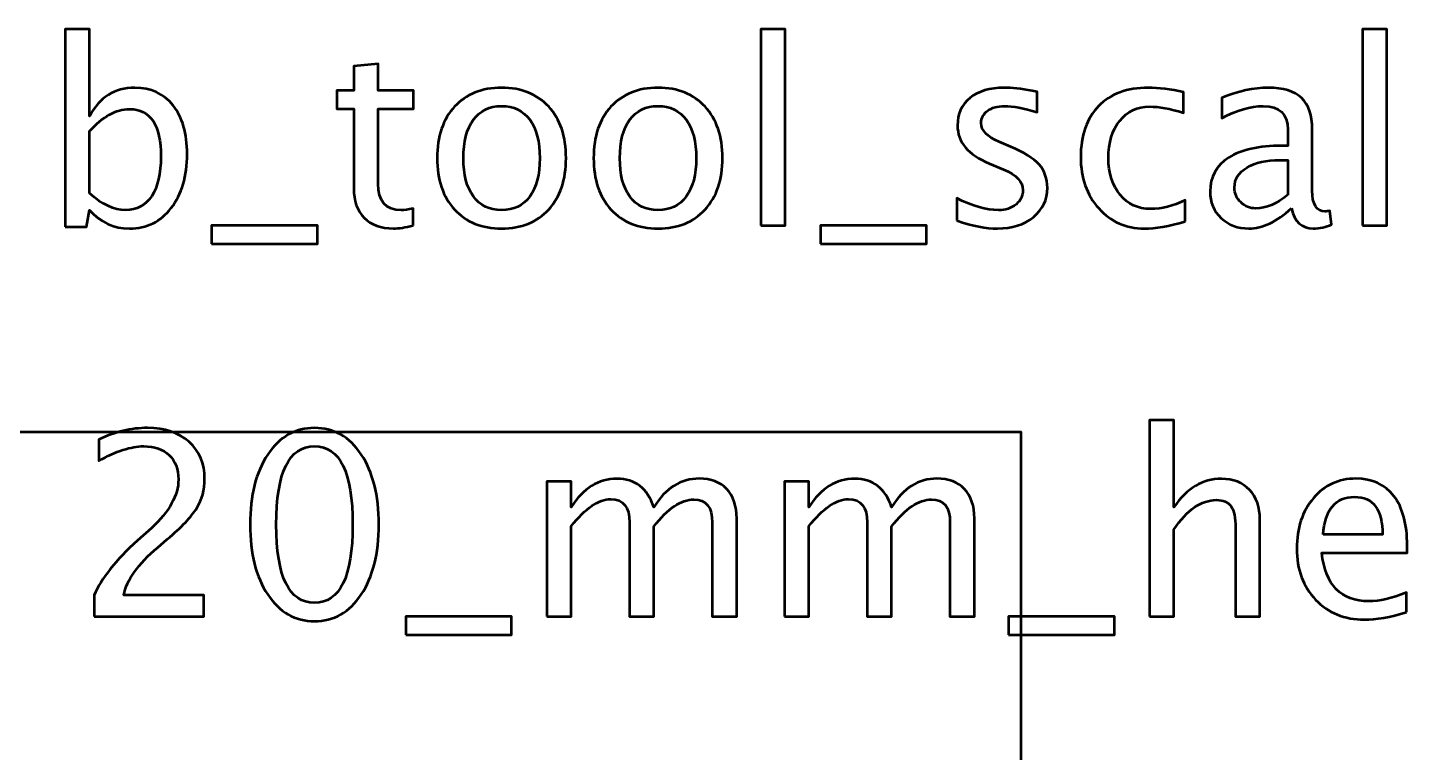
# Model space of a CAD drawing. Header units: centimetres. Extents: x -29.5 to 29.3, y -24.7 to 29.8.
# Drawn here: x -14.902 to -11.824, y -19.91 to -18.303 of the extents above; entities that cross this region are included whole.
import ezdxf

# ---------------------------------------------------------------- set-up
doc = ezdxf.new("R2010")
doc.units = ezdxf.units.CM
doc.header["$MEASUREMENT"] = 0
doc.layers.add('Layer 1', color=7, linetype='Continuous')

msp = doc.modelspace()

# ---------------------------------------------------------------- linework, layer by layer
at = {"layer": 'Layer 1', "color": 4, "lineweight": 53}
msp.add_lwpolyline([(-17.29999, -21), (-12.69999, -21), (-12.69999, -19.2), (-17.29999, -19.2), (-17.29999, -21)], close=True, dxfattribs=at)
at = {"layer": 'Layer 1', "lineweight": 53}
msp.add_open_spline([(-20.2, -24.2), (-20.2, -24.2), (-20.2, -10.3), (-20.2, -10.3), (-20.2, -10.3), (-20.2, -10.02386), (-19.97614, -9.8), (-19.7, -9.8), (-19.7, -9.8), (-19.7, -9.8), (-10.3, -9.8), (-10.3, -9.8), (-10.3, -9.8), (-10.02386, -9.8), (-9.8, -10.02386), (-9.8, -10.3), (-9.8, -10.3), (-9.8, -10.3), (-9.8, -24.2), (-9.8, -24.2), (-9.8, -24.2), (-9.8, -24.47614), (-10.02386, -24.7), (-10.3, -24.7), (-10.3, -24.7), (-10.3, -24.7), (-19.7, -24.7), (-19.7, -24.7), (-19.7, -24.7), (-19.97614, -24.7), (-20.2, -24.47614), (-20.2, -24.2)], degree=3, knots=[0, 0, 0, 0, 0.1111111, 0.1111111, 0.1111111, 0.1111111, 0.2222222, 0.2222222, 0.2222222, 0.2222222, 0.3333333, 0.3333333, 0.3333333, 0.3333333, 0.4444444, 0.4444444, 0.4444444, 0.4444444, 0.5555556, 0.5555556, 0.5555556, 0.5555556, 0.6666667, 0.6666667, 0.6666667, 0.6666667, 0.7777778, 0.7777778, 0.7777778, 0.7777778, 1, 1, 1, 1], dxfattribs=at)
at = {"layer": 'Layer 1', "color": 5, "lineweight": 53}
for points, knots in [([(-14.81911, -18.74503), (-14.81911, -18.74503), (-14.81911, -18.30646), (-14.81911, -18.30646), (-14.81911, -18.30646), (-14.81911, -18.30646), (-14.76493, -18.30646), (-14.76493, -18.30646), (-14.76493, -18.30646), (-14.76493, -18.30646), (-14.76493, -18.49902), (-14.76493, -18.49902), (-14.76493, -18.49902), (-14.74273, -18.45716), (-14.70933, -18.43628), (-14.66483, -18.43628), (-14.66483, -18.43628), (-14.6288, -18.43628), (-14.60049, -18.44935), (-14.57979, -18.4756), (-14.57979, -18.4756), (-14.5591, -18.50185), (-14.54875, -18.53769), (-14.54875, -18.58313), (-14.54875, -18.58313), (-14.54875, -18.63261), (-14.56051, -18.67259), (-14.58393, -18.70288), (-14.58393, -18.70288), (-14.60735, -18.73327), (-14.63821, -18.74841), (-14.6764, -18.74841), (-14.6764, -18.74841), (-14.71187, -18.74841), (-14.74141, -18.73487), (-14.76493, -18.70768), (-14.76493, -18.70768), (-14.76493, -18.70768), (-14.77151, -18.74503), (-14.77151, -18.74503), (-14.77151, -18.74503), (-14.77151, -18.74503), (-14.81911, -18.74503), (-14.81911, -18.74503)], [0, 0, 0, 0, 0.0833333, 0.0833333, 0.0833333, 0.0833333, 0.1666667, 0.1666667, 0.1666667, 0.1666667, 0.25, 0.25, 0.25, 0.25, 0.3333333, 0.3333333, 0.3333333, 0.3333333, 0.4166667, 0.4166667, 0.4166667, 0.4166667, 0.5, 0.5, 0.5, 0.5, 0.5833333, 0.5833333, 0.5833333, 0.5833333, 0.6666667, 0.6666667, 0.6666667, 0.6666667, 0.75, 0.75, 0.75, 0.75, 0.8333333, 0.8333333, 0.8333333, 0.8333333, 1, 1, 1, 1]), ([(-13.27707, -18.74164), (-13.27707, -18.74164), (-13.27707, -18.30646), (-13.27707, -18.30646), (-13.27707, -18.30646), (-13.27707, -18.30646), (-13.22289, -18.30646), (-13.22289, -18.30646), (-13.22289, -18.30646), (-13.22289, -18.30646), (-13.22289, -18.74164), (-13.22289, -18.74164), (-13.22289, -18.74164), (-13.22289, -18.74164), (-13.27707, -18.74164), (-13.27707, -18.74164)], [0, 0, 0, 0, 0.2, 0.2, 0.2, 0.2, 0.4, 0.4, 0.4, 0.4, 0.6, 0.6, 0.6, 0.6, 1, 1, 1, 1]), ([(-11.94321, -18.74164), (-11.94321, -18.74164), (-11.94321, -18.30646), (-11.94321, -18.30646), (-11.94321, -18.30646), (-11.94321, -18.30646), (-11.88903, -18.30646), (-11.88903, -18.30646), (-11.88903, -18.30646), (-11.88903, -18.30646), (-11.88903, -18.74164), (-11.88903, -18.74164), (-11.88903, -18.74164), (-11.88903, -18.74164), (-11.94321, -18.74164), (-11.94321, -18.74164)], [0, 0, 0, 0, 0.2, 0.2, 0.2, 0.2, 0.4, 0.4, 0.4, 0.4, 0.6, 0.6, 0.6, 0.6, 1, 1, 1, 1]), ([(-14.0479, -18.74155), (-14.06465, -18.74616), (-14.07923, -18.74841), (-14.09155, -18.74841), (-14.09155, -18.74841), (-14.11921, -18.74841), (-14.14075, -18.74051), (-14.15618, -18.72471), (-14.15618, -18.72471), (-14.1717, -18.7089), (-14.17942, -18.68698), (-14.17942, -18.65886), (-14.17942, -18.65886), (-14.17942, -18.65886), (-14.17942, -18.48313), (-14.17942, -18.48313), (-14.17942, -18.48313), (-14.17942, -18.48313), (-14.21686, -18.48313), (-14.21686, -18.48313), (-14.21686, -18.48313), (-14.21686, -18.48313), (-14.21686, -18.44249), (-14.21686, -18.44249), (-14.21686, -18.44249), (-14.21686, -18.44249), (-14.17942, -18.44249), (-14.17942, -18.44249), (-14.17942, -18.44249), (-14.17942, -18.44249), (-14.17942, -18.38839), (-14.17942, -18.38839), (-14.17942, -18.38839), (-14.17942, -18.38839), (-14.12523, -18.38322), (-14.12523, -18.38322), (-14.12523, -18.38322), (-14.12523, -18.38322), (-14.12523, -18.44249), (-14.12523, -18.44249), (-14.12523, -18.44249), (-14.12523, -18.44249), (-14.04677, -18.44249), (-14.04677, -18.44249), (-14.04677, -18.44249), (-14.04677, -18.44249), (-14.04677, -18.48313), (-14.04677, -18.48313), (-14.04677, -18.48313), (-14.04677, -18.48313), (-14.12523, -18.48313), (-14.12523, -18.48313), (-14.12523, -18.48313), (-14.12523, -18.48313), (-14.12523, -18.64907), (-14.12523, -18.64907), (-14.12523, -18.64907), (-14.12523, -18.68821), (-14.1082, -18.70777), (-14.07424, -18.70777), (-14.07424, -18.70777), (-14.067, -18.70777), (-14.05825, -18.70655), (-14.0479, -18.7042), (-14.0479, -18.7042), (-14.0479, -18.7042), (-14.0479, -18.74155), (-14.0479, -18.74155)], [0, 0, 0, 0, 0.0555556, 0.0555556, 0.0555556, 0.0555556, 0.1111111, 0.1111111, 0.1111111, 0.1111111, 0.1666667, 0.1666667, 0.1666667, 0.1666667, 0.2222222, 0.2222222, 0.2222222, 0.2222222, 0.2777778, 0.2777778, 0.2777778, 0.2777778, 0.3333333, 0.3333333, 0.3333333, 0.3333333, 0.3888889, 0.3888889, 0.3888889, 0.3888889, 0.4444444, 0.4444444, 0.4444444, 0.4444444, 0.5, 0.5, 0.5, 0.5, 0.5555556, 0.5555556, 0.5555556, 0.5555556, 0.6111111, 0.6111111, 0.6111111, 0.6111111, 0.6666667, 0.6666667, 0.6666667, 0.6666667, 0.7222222, 0.7222222, 0.7222222, 0.7222222, 0.7777778, 0.7777778, 0.7777778, 0.7777778, 0.8333333, 0.8333333, 0.8333333, 0.8333333, 0.8888889, 0.8888889, 0.8888889, 0.8888889, 1, 1, 1, 1]), ([(-13.85148, -18.74841), (-13.89541, -18.74841), (-13.93022, -18.7344), (-13.9558, -18.70636), (-13.9558, -18.70636), (-13.98149, -18.67833), (-13.99428, -18.64023), (-13.99428, -18.59216), (-13.99428, -18.59216), (-13.99428, -18.54418), (-13.98149, -18.50617), (-13.9558, -18.47823), (-13.9558, -18.47823), (-13.93022, -18.45029), (-13.89541, -18.43628), (-13.85148, -18.43628), (-13.85148, -18.43628), (-13.80754, -18.43628), (-13.77274, -18.45029), (-13.74715, -18.47823), (-13.74715, -18.47823), (-13.72147, -18.50617), (-13.70867, -18.54418), (-13.70867, -18.59216), (-13.70867, -18.59216), (-13.70867, -18.64023), (-13.72147, -18.67833), (-13.74715, -18.70636), (-13.74715, -18.70636), (-13.77274, -18.7344), (-13.80754, -18.74841), (-13.85148, -18.74841)], [0, 0, 0, 0, 0.1111111, 0.1111111, 0.1111111, 0.1111111, 0.2222222, 0.2222222, 0.2222222, 0.2222222, 0.3333333, 0.3333333, 0.3333333, 0.3333333, 0.4444444, 0.4444444, 0.4444444, 0.4444444, 0.5555556, 0.5555556, 0.5555556, 0.5555556, 0.6666667, 0.6666667, 0.6666667, 0.6666667, 0.7777778, 0.7777778, 0.7777778, 0.7777778, 1, 1, 1, 1]), ([(-13.50473, -18.74841), (-13.54866, -18.74841), (-13.58347, -18.7344), (-13.60905, -18.70636), (-13.60905, -18.70636), (-13.63474, -18.67833), (-13.64753, -18.64023), (-13.64753, -18.59216), (-13.64753, -18.59216), (-13.64753, -18.54418), (-13.63474, -18.50617), (-13.60905, -18.47823), (-13.60905, -18.47823), (-13.58347, -18.45029), (-13.54866, -18.43628), (-13.50473, -18.43628), (-13.50473, -18.43628), (-13.46079, -18.43628), (-13.42599, -18.45029), (-13.4004, -18.47823), (-13.4004, -18.47823), (-13.37472, -18.50617), (-13.36192, -18.54418), (-13.36192, -18.59216), (-13.36192, -18.59216), (-13.36192, -18.64023), (-13.37472, -18.67833), (-13.4004, -18.70636), (-13.4004, -18.70636), (-13.42599, -18.7344), (-13.46079, -18.74841), (-13.50473, -18.74841)], [0, 0, 0, 0, 0.1111111, 0.1111111, 0.1111111, 0.1111111, 0.2222222, 0.2222222, 0.2222222, 0.2222222, 0.3333333, 0.3333333, 0.3333333, 0.3333333, 0.4444444, 0.4444444, 0.4444444, 0.4444444, 0.5555556, 0.5555556, 0.5555556, 0.5555556, 0.6666667, 0.6666667, 0.6666667, 0.6666667, 0.7777778, 0.7777778, 0.7777778, 0.7777778, 1, 1, 1, 1]), ([(-12.84246, -18.73092), (-12.84246, -18.73092), (-12.84246, -18.68124), (-12.84246, -18.68124), (-12.84246, -18.68124), (-12.80699, -18.69893), (-12.77623, -18.70777), (-12.74998, -18.70777), (-12.74998, -18.70777), (-12.73437, -18.70777), (-12.72139, -18.70354), (-12.71113, -18.69507), (-12.71113, -18.69507), (-12.70088, -18.6867), (-12.6957, -18.67616), (-12.6957, -18.66347), (-12.6957, -18.66347), (-12.6957, -18.64493), (-12.7101, -18.6296), (-12.73888, -18.61746), (-12.73888, -18.61746), (-12.73888, -18.61746), (-12.77059, -18.60401), (-12.77059, -18.60401), (-12.77059, -18.60401), (-12.81734, -18.58463), (-12.84076, -18.5566), (-12.84076, -18.52019), (-12.84076, -18.52019), (-12.84076, -18.49413), (-12.83155, -18.47363), (-12.81311, -18.45867), (-12.81311, -18.45867), (-12.79467, -18.44371), (-12.76936, -18.43628), (-12.73728, -18.43628), (-12.73728, -18.43628), (-12.72063, -18.43628), (-12.69994, -18.43854), (-12.67538, -18.44315), (-12.67538, -18.44315), (-12.67538, -18.44315), (-12.6641, -18.44531), (-12.6641, -18.44531), (-12.6641, -18.44531), (-12.6641, -18.44531), (-12.6641, -18.49046), (-12.6641, -18.49046), (-12.6641, -18.49046), (-12.69429, -18.48143), (-12.71838, -18.47692), (-12.73634, -18.47692), (-12.73634, -18.47692), (-12.75215, -18.47692), (-12.76466, -18.4804), (-12.77416, -18.48727), (-12.77416, -18.48727), (-12.78357, -18.49413), (-12.78827, -18.50335), (-12.78827, -18.51492), (-12.78827, -18.51492), (-12.78827, -18.5312), (-12.7751, -18.54503), (-12.74867, -18.55622), (-12.74867, -18.55622), (-12.74867, -18.55622), (-12.72261, -18.56723), (-12.72261, -18.56723), (-12.72261, -18.56723), (-12.69307, -18.57965), (-12.67219, -18.59282), (-12.65996, -18.60664), (-12.65996, -18.60664), (-12.64763, -18.62047), (-12.64152, -18.63778), (-12.64152, -18.65848), (-12.64152, -18.65848), (-12.64152, -18.68473), (-12.65187, -18.70627), (-12.67266, -18.72311), (-12.67266, -18.72311), (-12.69335, -18.73995), (-12.71988, -18.74841), (-12.75215, -18.74841), (-12.75215, -18.74841), (-12.77698, -18.74841), (-12.80699, -18.74258), (-12.84246, -18.73092)], [0, 0, 0, 0, 0.0434783, 0.0434783, 0.0434783, 0.0434783, 0.0869565, 0.0869565, 0.0869565, 0.0869565, 0.1304348, 0.1304348, 0.1304348, 0.1304348, 0.173913, 0.173913, 0.173913, 0.173913, 0.2173913, 0.2173913, 0.2173913, 0.2173913, 0.2608696, 0.2608696, 0.2608696, 0.2608696, 0.3043478, 0.3043478, 0.3043478, 0.3043478, 0.3478261, 0.3478261, 0.3478261, 0.3478261, 0.3913043, 0.3913043, 0.3913043, 0.3913043, 0.4347826, 0.4347826, 0.4347826, 0.4347826, 0.4782609, 0.4782609, 0.4782609, 0.4782609, 0.5217391, 0.5217391, 0.5217391, 0.5217391, 0.5652174, 0.5652174, 0.5652174, 0.5652174, 0.6086957, 0.6086957, 0.6086957, 0.6086957, 0.6521739, 0.6521739, 0.6521739, 0.6521739, 0.6956522, 0.6956522, 0.6956522, 0.6956522, 0.7391304, 0.7391304, 0.7391304, 0.7391304, 0.7826087, 0.7826087, 0.7826087, 0.7826087, 0.826087, 0.826087, 0.826087, 0.826087, 0.8695652, 0.8695652, 0.8695652, 0.8695652, 0.9130435, 0.9130435, 0.9130435, 0.9130435, 1, 1, 1, 1]), ([(-12.33625, -18.73261), (-12.37134, -18.74315), (-12.40163, -18.74841), (-12.42712, -18.74841), (-12.42712, -18.74841), (-12.46758, -18.74841), (-12.50107, -18.73346), (-12.52769, -18.70363), (-12.52769, -18.70363), (-12.55431, -18.67372), (-12.56767, -18.636), (-12.56767, -18.59056), (-12.56767, -18.59056), (-12.56767, -18.54202), (-12.5545, -18.5041), (-12.52816, -18.47701), (-12.52816, -18.47701), (-12.50182, -18.44982), (-12.46504, -18.43628), (-12.41781, -18.43628), (-12.41781, -18.43628), (-12.39458, -18.43628), (-12.36842, -18.43948), (-12.33964, -18.44587), (-12.33964, -18.44587), (-12.33964, -18.44587), (-12.33964, -18.49159), (-12.33964, -18.49159), (-12.33964, -18.49159), (-12.37021, -18.48256), (-12.39514, -18.47805), (-12.41433, -18.47805), (-12.41433, -18.47805), (-12.44218, -18.47805), (-12.46447, -18.48849), (-12.48112, -18.50928), (-12.48112, -18.50928), (-12.49777, -18.53007), (-12.50615, -18.55782), (-12.50615, -18.59244), (-12.50615, -18.59244), (-12.50615, -18.62602), (-12.49749, -18.65312), (-12.48028, -18.67391), (-12.48028, -18.67391), (-12.46306, -18.6946), (-12.44058, -18.70495), (-12.41264, -18.70495), (-12.41264, -18.70495), (-12.3879, -18.70495), (-12.3625, -18.69855), (-12.33625, -18.68576), (-12.33625, -18.68576), (-12.33625, -18.68576), (-12.33625, -18.73261), (-12.33625, -18.73261)], [0, 0, 0, 0, 0.0666667, 0.0666667, 0.0666667, 0.0666667, 0.1333333, 0.1333333, 0.1333333, 0.1333333, 0.2, 0.2, 0.2, 0.2, 0.2666667, 0.2666667, 0.2666667, 0.2666667, 0.3333333, 0.3333333, 0.3333333, 0.3333333, 0.4, 0.4, 0.4, 0.4, 0.4666667, 0.4666667, 0.4666667, 0.4666667, 0.5333333, 0.5333333, 0.5333333, 0.5333333, 0.6, 0.6, 0.6, 0.6, 0.6666667, 0.6666667, 0.6666667, 0.6666667, 0.7333333, 0.7333333, 0.7333333, 0.7333333, 0.8, 0.8, 0.8, 0.8, 0.8666667, 0.8666667, 0.8666667, 0.8666667, 1, 1, 1, 1]), ([(-12.10069, -18.70354), (-12.13324, -18.73346), (-12.16456, -18.74841), (-12.19467, -18.74841), (-12.19467, -18.74841), (-12.21941, -18.74841), (-12.24001, -18.7407), (-12.25628, -18.72518), (-12.25628, -18.72518), (-12.27265, -18.70966), (-12.28084, -18.69009), (-12.28084, -18.66648), (-12.28084, -18.66648), (-12.28084, -18.63383), (-12.2671, -18.60871), (-12.23963, -18.59122), (-12.23963, -18.59122), (-12.21216, -18.57372), (-12.17275, -18.56497), (-12.12138, -18.56497), (-12.12138, -18.56497), (-12.12138, -18.56497), (-12.10868, -18.56497), (-12.10868, -18.56497), (-12.10868, -18.56497), (-12.10868, -18.56497), (-12.10868, -18.52894), (-12.10868, -18.52894), (-12.10868, -18.52894), (-12.10868, -18.49423), (-12.12675, -18.47692), (-12.16296, -18.47692), (-12.16296, -18.47692), (-12.191, -18.47692), (-12.22167, -18.48576), (-12.25487, -18.50345), (-12.25487, -18.50345), (-12.25487, -18.50345), (-12.25487, -18.45886), (-12.25487, -18.45886), (-12.25487, -18.45886), (-12.21837, -18.4438), (-12.18394, -18.43628), (-12.15168, -18.43628), (-12.15168, -18.43628), (-12.11847, -18.43628), (-12.09391, -18.4438), (-12.0782, -18.45895), (-12.0782, -18.45895), (-12.0624, -18.4741), (-12.0545, -18.49743), (-12.0545, -18.52894), (-12.0545, -18.52894), (-12.0545, -18.52894), (-12.0545, -18.66412), (-12.0545, -18.66412), (-12.0545, -18.66412), (-12.0545, -18.69507), (-12.045, -18.7106), (-12.0259, -18.7106), (-12.0259, -18.7106), (-12.02355, -18.7106), (-12.02007, -18.71022), (-12.01546, -18.70947), (-12.01546, -18.70947), (-12.01546, -18.70947), (-12.0116, -18.73957), (-12.0116, -18.73957), (-12.0116, -18.73957), (-12.02392, -18.7455), (-12.03747, -18.74841), (-12.05233, -18.74841), (-12.05233, -18.74841), (-12.07764, -18.74841), (-12.09373, -18.73346), (-12.10069, -18.70354)], [0, 0, 0, 0, 0.05, 0.05, 0.05, 0.05, 0.1, 0.1, 0.1, 0.1, 0.15, 0.15, 0.15, 0.15, 0.2, 0.2, 0.2, 0.2, 0.25, 0.25, 0.25, 0.25, 0.3, 0.3, 0.3, 0.3, 0.35, 0.35, 0.35, 0.35, 0.4, 0.4, 0.4, 0.4, 0.45, 0.45, 0.45, 0.45, 0.5, 0.5, 0.5, 0.5, 0.55, 0.55, 0.55, 0.55, 0.6, 0.6, 0.6, 0.6, 0.65, 0.65, 0.65, 0.65, 0.7, 0.7, 0.7, 0.7, 0.75, 0.75, 0.75, 0.75, 0.8, 0.8, 0.8, 0.8, 0.85, 0.85, 0.85, 0.85, 0.9, 0.9, 0.9, 0.9, 1, 1, 1, 1]), ([(-14.76493, -18.67033), (-14.73699, -18.69526), (-14.71036, -18.70777), (-14.68506, -18.70777), (-14.68506, -18.70777), (-14.66013, -18.70777), (-14.64084, -18.69733), (-14.6273, -18.67654), (-14.6273, -18.67654), (-14.61366, -18.65575), (-14.60688, -18.62649), (-14.60688, -18.58868), (-14.60688, -18.58868), (-14.60688, -18.51869), (-14.63003, -18.48369), (-14.67631, -18.48369), (-14.67631, -18.48369), (-14.7066, -18.48369), (-14.73614, -18.50006), (-14.76493, -18.53289), (-14.76493, -18.53289), (-14.76493, -18.53289), (-14.76493, -18.67033), (-14.76493, -18.67033)], [0, 0, 0, 0, 0.1428571, 0.1428571, 0.1428571, 0.1428571, 0.2857143, 0.2857143, 0.2857143, 0.2857143, 0.4285714, 0.4285714, 0.4285714, 0.4285714, 0.5714286, 0.5714286, 0.5714286, 0.5714286, 0.7142857, 0.7142857, 0.7142857, 0.7142857, 1, 1, 1, 1]), ([(-13.85157, -18.70777), (-13.82476, -18.70777), (-13.80388, -18.69771), (-13.78901, -18.67748), (-13.78901, -18.67748), (-13.77424, -18.65735), (-13.76681, -18.62885), (-13.76681, -18.59216), (-13.76681, -18.59216), (-13.76681, -18.55556), (-13.77424, -18.52715), (-13.78901, -18.50702), (-13.78901, -18.50702), (-13.80388, -18.48698), (-13.82476, -18.47692), (-13.85157, -18.47692), (-13.85157, -18.47692), (-13.87848, -18.47692), (-13.89936, -18.48698), (-13.91404, -18.50702), (-13.91404, -18.50702), (-13.92881, -18.52715), (-13.93614, -18.55556), (-13.93614, -18.59216), (-13.93614, -18.59216), (-13.93614, -18.62885), (-13.92881, -18.65735), (-13.91404, -18.67748), (-13.91404, -18.67748), (-13.89936, -18.69771), (-13.87848, -18.70777), (-13.85157, -18.70777)], [0, 0, 0, 0, 0.1111111, 0.1111111, 0.1111111, 0.1111111, 0.2222222, 0.2222222, 0.2222222, 0.2222222, 0.3333333, 0.3333333, 0.3333333, 0.3333333, 0.4444444, 0.4444444, 0.4444444, 0.4444444, 0.5555556, 0.5555556, 0.5555556, 0.5555556, 0.6666667, 0.6666667, 0.6666667, 0.6666667, 0.7777778, 0.7777778, 0.7777778, 0.7777778, 1, 1, 1, 1]), ([(-13.50482, -18.70777), (-13.47801, -18.70777), (-13.45713, -18.69771), (-13.44226, -18.67748), (-13.44226, -18.67748), (-13.42749, -18.65735), (-13.42006, -18.62885), (-13.42006, -18.59216), (-13.42006, -18.59216), (-13.42006, -18.55556), (-13.42749, -18.52715), (-13.44226, -18.50702), (-13.44226, -18.50702), (-13.45713, -18.48698), (-13.47801, -18.47692), (-13.50482, -18.47692), (-13.50482, -18.47692), (-13.53173, -18.47692), (-13.55261, -18.48698), (-13.56729, -18.50702), (-13.56729, -18.50702), (-13.58206, -18.52715), (-13.58939, -18.55556), (-13.58939, -18.59216), (-13.58939, -18.59216), (-13.58939, -18.62885), (-13.58206, -18.65735), (-13.56729, -18.67748), (-13.56729, -18.67748), (-13.55261, -18.69771), (-13.53173, -18.70777), (-13.50482, -18.70777)], [0, 0, 0, 0, 0.1111111, 0.1111111, 0.1111111, 0.1111111, 0.2222222, 0.2222222, 0.2222222, 0.2222222, 0.3333333, 0.3333333, 0.3333333, 0.3333333, 0.4444444, 0.4444444, 0.4444444, 0.4444444, 0.5555556, 0.5555556, 0.5555556, 0.5555556, 0.6666667, 0.6666667, 0.6666667, 0.6666667, 0.7777778, 0.7777778, 0.7777778, 0.7777778, 1, 1, 1, 1]), ([(-12.10868, -18.674), (-12.10868, -18.674), (-12.10868, -18.59714), (-12.10868, -18.59714), (-12.10868, -18.59714), (-12.10868, -18.59714), (-12.12609, -18.59658), (-12.12609, -18.59658), (-12.12609, -18.59658), (-12.15619, -18.59658), (-12.18046, -18.60213), (-12.19899, -18.61323), (-12.19899, -18.61323), (-12.21743, -18.62442), (-12.22665, -18.63919), (-12.22665, -18.65763), (-12.22665, -18.65763), (-12.22665, -18.67052), (-12.22204, -18.68143), (-12.21292, -18.69037), (-12.21292, -18.69037), (-12.2037, -18.69931), (-12.1925, -18.70382), (-12.17924, -18.70382), (-12.17924, -18.70382), (-12.15666, -18.70382), (-12.13314, -18.69385), (-12.10868, -18.674)], [0, 0, 0, 0, 0.125, 0.125, 0.125, 0.125, 0.25, 0.25, 0.25, 0.25, 0.375, 0.375, 0.375, 0.375, 0.5, 0.5, 0.5, 0.5, 0.625, 0.625, 0.625, 0.625, 0.75, 0.75, 0.75, 0.75, 1, 1, 1, 1]), ([(-14.49437, -18.78228), (-14.49437, -18.78228), (-14.49437, -18.74164), (-14.49437, -18.74164), (-14.49437, -18.74164), (-14.49437, -18.74164), (-14.25957, -18.74164), (-14.25957, -18.74164), (-14.25957, -18.74164), (-14.25957, -18.74164), (-14.25957, -18.78228), (-14.25957, -18.78228), (-14.25957, -18.78228), (-14.25957, -18.78228), (-14.49437, -18.78228), (-14.49437, -18.78228)], [0, 0, 0, 0, 0.2, 0.2, 0.2, 0.2, 0.4, 0.4, 0.4, 0.4, 0.6, 0.6, 0.6, 0.6, 1, 1, 1, 1]), ([(-13.14443, -18.78228), (-13.14443, -18.78228), (-13.14443, -18.74164), (-13.14443, -18.74164), (-13.14443, -18.74164), (-13.14443, -18.74164), (-12.90963, -18.74164), (-12.90963, -18.74164), (-12.90963, -18.74164), (-12.90963, -18.74164), (-12.90963, -18.78228), (-12.90963, -18.78228), (-12.90963, -18.78228), (-12.90963, -18.78228), (-13.14443, -18.78228), (-13.14443, -18.78228)], [0, 0, 0, 0, 0.2, 0.2, 0.2, 0.2, 0.4, 0.4, 0.4, 0.4, 0.6, 0.6, 0.6, 0.6, 1, 1, 1, 1]), ([(-12.41521, -19.60899), (-12.41521, -19.60899), (-12.41521, -19.17381), (-12.41521, -19.17381), (-12.41521, -19.17381), (-12.41521, -19.17381), (-12.36103, -19.17381), (-12.36103, -19.17381), (-12.36103, -19.17381), (-12.36103, -19.17381), (-12.36103, -19.36637), (-12.36103, -19.36637), (-12.36103, -19.36637), (-12.33234, -19.32451), (-12.29715, -19.30363), (-12.25557, -19.30363), (-12.25557, -19.30363), (-12.22942, -19.30363), (-12.20863, -19.31181), (-12.19329, -19.32828), (-12.19329, -19.32828), (-12.17796, -19.34464), (-12.17025, -19.36675), (-12.17025, -19.39441), (-12.17025, -19.39441), (-12.17025, -19.39441), (-12.17025, -19.60899), (-12.17025, -19.60899), (-12.17025, -19.60899), (-12.17025, -19.60899), (-12.22443, -19.60899), (-12.22443, -19.60899), (-12.22443, -19.60899), (-12.22443, -19.60899), (-12.22443, -19.41209), (-12.22443, -19.41209), (-12.22443, -19.41209), (-12.22443, -19.38989), (-12.22773, -19.37409), (-12.23422, -19.36468), (-12.23422, -19.36468), (-12.2408, -19.35518), (-12.25162, -19.35048), (-12.26677, -19.35048), (-12.26677, -19.35048), (-12.30007, -19.35048), (-12.33149, -19.37221), (-12.36103, -19.41567), (-12.36103, -19.41567), (-12.36103, -19.41567), (-12.36103, -19.60899), (-12.36103, -19.60899), (-12.36103, -19.60899), (-12.36103, -19.60899), (-12.41521, -19.60899), (-12.41521, -19.60899)], [0, 0, 0, 0, 0.0666667, 0.0666667, 0.0666667, 0.0666667, 0.1333333, 0.1333333, 0.1333333, 0.1333333, 0.2, 0.2, 0.2, 0.2, 0.2666667, 0.2666667, 0.2666667, 0.2666667, 0.3333333, 0.3333333, 0.3333333, 0.3333333, 0.4, 0.4, 0.4, 0.4, 0.4666667, 0.4666667, 0.4666667, 0.4666667, 0.5333333, 0.5333333, 0.5333333, 0.5333333, 0.6, 0.6, 0.6, 0.6, 0.6666667, 0.6666667, 0.6666667, 0.6666667, 0.7333333, 0.7333333, 0.7333333, 0.7333333, 0.8, 0.8, 0.8, 0.8, 0.8666667, 0.8666667, 0.8666667, 0.8666667, 1, 1, 1, 1]), ([(-14.75481, -19.60899), (-14.75481, -19.60899), (-14.75481, -19.56158), (-14.75481, -19.56158), (-14.75481, -19.56158), (-14.73901, -19.52461), (-14.70712, -19.48425), (-14.65904, -19.44069), (-14.65904, -19.44069), (-14.65904, -19.44069), (-14.628, -19.41285), (-14.628, -19.41285), (-14.628, -19.41285), (-14.58802, -19.37653), (-14.56798, -19.3406), (-14.56798, -19.30485), (-14.56798, -19.30485), (-14.56798, -19.28199), (-14.57485, -19.26412), (-14.58849, -19.25104), (-14.58849, -19.25104), (-14.60213, -19.23796), (-14.62104, -19.23138), (-14.64503, -19.23138), (-14.64503, -19.23138), (-14.67306, -19.23138), (-14.70627, -19.2421), (-14.74465, -19.26355), (-14.74465, -19.26355), (-14.74465, -19.26355), (-14.74465, -19.21614), (-14.74465, -19.21614), (-14.74465, -19.21614), (-14.70843, -19.19921), (-14.6724, -19.19074), (-14.63647, -19.19074), (-14.63647, -19.19074), (-14.59827, -19.19074), (-14.56761, -19.20099), (-14.54446, -19.2216), (-14.54446, -19.2216), (-14.52142, -19.2422), (-14.50984, -19.26948), (-14.50984, -19.30353), (-14.50984, -19.30353), (-14.50984, -19.32799), (-14.51568, -19.34972), (-14.52734, -19.36863), (-14.52734, -19.36863), (-14.5391, -19.38764), (-14.56083, -19.41059), (-14.59272, -19.43768), (-14.59272, -19.43768), (-14.59272, -19.43768), (-14.6137, -19.45556), (-14.6137, -19.45556), (-14.6137, -19.45556), (-14.65735, -19.49253), (-14.68256, -19.5279), (-14.68934, -19.56158), (-14.68934, -19.56158), (-14.68934, -19.56158), (-14.51154, -19.56158), (-14.51154, -19.56158), (-14.51154, -19.56158), (-14.51154, -19.56158), (-14.51154, -19.60899), (-14.51154, -19.60899), (-14.51154, -19.60899), (-14.51154, -19.60899), (-14.75481, -19.60899), (-14.75481, -19.60899)], [0, 0, 0, 0, 0.0526316, 0.0526316, 0.0526316, 0.0526316, 0.1052632, 0.1052632, 0.1052632, 0.1052632, 0.1578947, 0.1578947, 0.1578947, 0.1578947, 0.2105263, 0.2105263, 0.2105263, 0.2105263, 0.2631579, 0.2631579, 0.2631579, 0.2631579, 0.3157895, 0.3157895, 0.3157895, 0.3157895, 0.3684211, 0.3684211, 0.3684211, 0.3684211, 0.4210526, 0.4210526, 0.4210526, 0.4210526, 0.4736842, 0.4736842, 0.4736842, 0.4736842, 0.5263158, 0.5263158, 0.5263158, 0.5263158, 0.5789474, 0.5789474, 0.5789474, 0.5789474, 0.6315789, 0.6315789, 0.6315789, 0.6315789, 0.6842105, 0.6842105, 0.6842105, 0.6842105, 0.7368421, 0.7368421, 0.7368421, 0.7368421, 0.7894737, 0.7894737, 0.7894737, 0.7894737, 0.8421053, 0.8421053, 0.8421053, 0.8421053, 0.8947368, 0.8947368, 0.8947368, 0.8947368, 1, 1, 1, 1]), ([(-14.26639, -19.61915), (-14.30919, -19.61915), (-14.34372, -19.59949), (-14.36987, -19.56026), (-14.36987, -19.56026), (-14.39611, -19.52103), (-14.40919, -19.46929), (-14.40919, -19.40494), (-14.40919, -19.40494), (-14.40919, -19.3406), (-14.39611, -19.28886), (-14.36987, -19.24963), (-14.36987, -19.24963), (-14.34372, -19.2104), (-14.30919, -19.19074), (-14.26639, -19.19074), (-14.26639, -19.19074), (-14.2234, -19.19074), (-14.18887, -19.21031), (-14.16272, -19.24944), (-14.16272, -19.24944), (-14.13666, -19.28858), (-14.12358, -19.34041), (-14.12358, -19.40494), (-14.12358, -19.40494), (-14.12358, -19.46929), (-14.13666, -19.52103), (-14.16272, -19.56026), (-14.16272, -19.56026), (-14.18887, -19.59949), (-14.2234, -19.61915), (-14.26639, -19.61915)], [0, 0, 0, 0, 0.1111111, 0.1111111, 0.1111111, 0.1111111, 0.2222222, 0.2222222, 0.2222222, 0.2222222, 0.3333333, 0.3333333, 0.3333333, 0.3333333, 0.4444444, 0.4444444, 0.4444444, 0.4444444, 0.5555556, 0.5555556, 0.5555556, 0.5555556, 0.6666667, 0.6666667, 0.6666667, 0.6666667, 0.7777778, 0.7777778, 0.7777778, 0.7777778, 1, 1, 1, 1]), ([(-14.26648, -19.57851), (-14.20994, -19.57851), (-14.18172, -19.52066), (-14.18172, -19.40494), (-14.18172, -19.40494), (-14.18172, -19.28923), (-14.20994, -19.23138), (-14.26648, -19.23138), (-14.26648, -19.23138), (-14.32283, -19.23138), (-14.35105, -19.28923), (-14.35105, -19.40494), (-14.35105, -19.40494), (-14.35105, -19.52066), (-14.32283, -19.57851), (-14.26648, -19.57851)], [0, 0, 0, 0, 0.2, 0.2, 0.2, 0.2, 0.4, 0.4, 0.4, 0.4, 0.6, 0.6, 0.6, 0.6, 1, 1, 1, 1]), ([(-13.75143, -19.60899), (-13.75143, -19.60899), (-13.75143, -19.30984), (-13.75143, -19.30984), (-13.75143, -19.30984), (-13.75143, -19.30984), (-13.69725, -19.30984), (-13.69725, -19.30984), (-13.69725, -19.30984), (-13.69725, -19.30984), (-13.69725, -19.36637), (-13.69725, -19.36637), (-13.69725, -19.36637), (-13.67081, -19.32451), (-13.63695, -19.30363), (-13.59546, -19.30363), (-13.59546, -19.30363), (-13.55548, -19.30363), (-13.52829, -19.32451), (-13.5138, -19.36637), (-13.5138, -19.36637), (-13.48812, -19.32414), (-13.45463, -19.30306), (-13.41352, -19.30306), (-13.41352, -19.30306), (-13.38728, -19.30306), (-13.36686, -19.31078), (-13.35228, -19.3263), (-13.35228, -19.3263), (-13.3377, -19.34182), (-13.33036, -19.36355), (-13.33036, -19.39149), (-13.33036, -19.39149), (-13.33036, -19.39149), (-13.33036, -19.60899), (-13.33036, -19.60899), (-13.33036, -19.60899), (-13.33036, -19.60899), (-13.38455, -19.60899), (-13.38455, -19.60899), (-13.38455, -19.60899), (-13.38455, -19.60899), (-13.38455, -19.40043), (-13.38455, -19.40043), (-13.38455, -19.40043), (-13.38455, -19.36637), (-13.39809, -19.34935), (-13.42519, -19.34935), (-13.42519, -19.34935), (-13.45332, -19.34935), (-13.48285, -19.3692), (-13.5138, -19.40899), (-13.5138, -19.40899), (-13.5138, -19.40899), (-13.5138, -19.60899), (-13.5138, -19.60899), (-13.5138, -19.60899), (-13.5138, -19.60899), (-13.56799, -19.60899), (-13.56799, -19.60899), (-13.56799, -19.60899), (-13.56799, -19.60899), (-13.56799, -19.40024), (-13.56799, -19.40024), (-13.56799, -19.40024), (-13.56799, -19.3659), (-13.58173, -19.34878), (-13.60929, -19.34878), (-13.60929, -19.34878), (-13.63666, -19.34878), (-13.66602, -19.36873), (-13.69725, -19.40871), (-13.69725, -19.40871), (-13.69725, -19.40871), (-13.69725, -19.60899), (-13.69725, -19.60899), (-13.69725, -19.60899), (-13.69725, -19.60899), (-13.75143, -19.60899), (-13.75143, -19.60899)], [0, 0, 0, 0, 0.047619, 0.047619, 0.047619, 0.047619, 0.0952381, 0.0952381, 0.0952381, 0.0952381, 0.1428571, 0.1428571, 0.1428571, 0.1428571, 0.1904762, 0.1904762, 0.1904762, 0.1904762, 0.2380952, 0.2380952, 0.2380952, 0.2380952, 0.2857143, 0.2857143, 0.2857143, 0.2857143, 0.3333333, 0.3333333, 0.3333333, 0.3333333, 0.3809524, 0.3809524, 0.3809524, 0.3809524, 0.4285714, 0.4285714, 0.4285714, 0.4285714, 0.4761905, 0.4761905, 0.4761905, 0.4761905, 0.5238095, 0.5238095, 0.5238095, 0.5238095, 0.5714286, 0.5714286, 0.5714286, 0.5714286, 0.6190476, 0.6190476, 0.6190476, 0.6190476, 0.6666667, 0.6666667, 0.6666667, 0.6666667, 0.7142857, 0.7142857, 0.7142857, 0.7142857, 0.7619048, 0.7619048, 0.7619048, 0.7619048, 0.8095238, 0.8095238, 0.8095238, 0.8095238, 0.8571429, 0.8571429, 0.8571429, 0.8571429, 0.9047619, 0.9047619, 0.9047619, 0.9047619, 1, 1, 1, 1]), ([(-13.22443, -19.60899), (-13.22443, -19.60899), (-13.22443, -19.30984), (-13.22443, -19.30984), (-13.22443, -19.30984), (-13.22443, -19.30984), (-13.17025, -19.30984), (-13.17025, -19.30984), (-13.17025, -19.30984), (-13.17025, -19.30984), (-13.17025, -19.36637), (-13.17025, -19.36637), (-13.17025, -19.36637), (-13.14381, -19.32451), (-13.10995, -19.30363), (-13.06846, -19.30363), (-13.06846, -19.30363), (-13.02848, -19.30363), (-13.00129, -19.32451), (-12.9868, -19.36637), (-12.9868, -19.36637), (-12.96112, -19.32414), (-12.92763, -19.30306), (-12.88652, -19.30306), (-12.88652, -19.30306), (-12.86028, -19.30306), (-12.83986, -19.31078), (-12.82528, -19.3263), (-12.82528, -19.3263), (-12.8107, -19.34182), (-12.80336, -19.36355), (-12.80336, -19.39149), (-12.80336, -19.39149), (-12.80336, -19.39149), (-12.80336, -19.60899), (-12.80336, -19.60899), (-12.80336, -19.60899), (-12.80336, -19.60899), (-12.85755, -19.60899), (-12.85755, -19.60899), (-12.85755, -19.60899), (-12.85755, -19.60899), (-12.85755, -19.40043), (-12.85755, -19.40043), (-12.85755, -19.40043), (-12.85755, -19.36637), (-12.87109, -19.34935), (-12.89819, -19.34935), (-12.89819, -19.34935), (-12.92632, -19.34935), (-12.95585, -19.3692), (-12.9868, -19.40899), (-12.9868, -19.40899), (-12.9868, -19.40899), (-12.9868, -19.60899), (-12.9868, -19.60899), (-12.9868, -19.60899), (-12.9868, -19.60899), (-13.04099, -19.60899), (-13.04099, -19.60899), (-13.04099, -19.60899), (-13.04099, -19.60899), (-13.04099, -19.40024), (-13.04099, -19.40024), (-13.04099, -19.40024), (-13.04099, -19.3659), (-13.05473, -19.34878), (-13.08229, -19.34878), (-13.08229, -19.34878), (-13.10966, -19.34878), (-13.13902, -19.36873), (-13.17025, -19.40871), (-13.17025, -19.40871), (-13.17025, -19.40871), (-13.17025, -19.60899), (-13.17025, -19.60899), (-13.17025, -19.60899), (-13.17025, -19.60899), (-13.22443, -19.60899), (-13.22443, -19.60899)], [0, 0, 0, 0, 0.047619, 0.047619, 0.047619, 0.047619, 0.0952381, 0.0952381, 0.0952381, 0.0952381, 0.1428571, 0.1428571, 0.1428571, 0.1428571, 0.1904762, 0.1904762, 0.1904762, 0.1904762, 0.2380952, 0.2380952, 0.2380952, 0.2380952, 0.2857143, 0.2857143, 0.2857143, 0.2857143, 0.3333333, 0.3333333, 0.3333333, 0.3333333, 0.3809524, 0.3809524, 0.3809524, 0.3809524, 0.4285714, 0.4285714, 0.4285714, 0.4285714, 0.4761905, 0.4761905, 0.4761905, 0.4761905, 0.5238095, 0.5238095, 0.5238095, 0.5238095, 0.5714286, 0.5714286, 0.5714286, 0.5714286, 0.6190476, 0.6190476, 0.6190476, 0.6190476, 0.6666667, 0.6666667, 0.6666667, 0.6666667, 0.7142857, 0.7142857, 0.7142857, 0.7142857, 0.7619048, 0.7619048, 0.7619048, 0.7619048, 0.8095238, 0.8095238, 0.8095238, 0.8095238, 0.8571429, 0.8571429, 0.8571429, 0.8571429, 0.9047619, 0.9047619, 0.9047619, 0.9047619, 1, 1, 1, 1]), ([(-11.84532, -19.59939), (-11.88172, -19.61031), (-11.91286, -19.61576), (-11.93883, -19.61576), (-11.93883, -19.61576), (-11.98313, -19.61576), (-12.01916, -19.60109), (-12.04692, -19.57183), (-12.04692, -19.57183), (-12.07467, -19.54257), (-12.08859, -19.50466), (-12.08859, -19.458), (-12.08859, -19.458), (-12.08859, -19.41275), (-12.07636, -19.37559), (-12.05181, -19.34653), (-12.05181, -19.34653), (-12.02725, -19.31755), (-11.99583, -19.30306), (-11.95755, -19.30306), (-11.95755, -19.30306), (-11.92133, -19.30306), (-11.89329, -19.31595), (-11.87354, -19.34173), (-11.87354, -19.34173), (-11.85378, -19.3675), (-11.84391, -19.404), (-11.84391, -19.45132), (-11.84391, -19.45132), (-11.84391, -19.45132), (-11.84419, -19.46788), (-11.84419, -19.46788), (-11.84419, -19.46788), (-11.84419, -19.46788), (-12.03328, -19.46788), (-12.03328, -19.46788), (-12.03328, -19.46788), (-12.02537, -19.53938), (-11.99047, -19.57512), (-11.92867, -19.57512), (-11.92867, -19.57512), (-11.90599, -19.57512), (-11.87824, -19.56873), (-11.84532, -19.55593), (-11.84532, -19.55593), (-11.84532, -19.55593), (-11.84532, -19.59939), (-11.84532, -19.59939)], [0, 0, 0, 0, 0.0769231, 0.0769231, 0.0769231, 0.0769231, 0.1538462, 0.1538462, 0.1538462, 0.1538462, 0.2307692, 0.2307692, 0.2307692, 0.2307692, 0.3076923, 0.3076923, 0.3076923, 0.3076923, 0.3846154, 0.3846154, 0.3846154, 0.3846154, 0.4615385, 0.4615385, 0.4615385, 0.4615385, 0.5384615, 0.5384615, 0.5384615, 0.5384615, 0.6153846, 0.6153846, 0.6153846, 0.6153846, 0.6923077, 0.6923077, 0.6923077, 0.6923077, 0.7692308, 0.7692308, 0.7692308, 0.7692308, 0.8461538, 0.8461538, 0.8461538, 0.8461538, 1, 1, 1, 1]), ([(-12.03045, -19.42724), (-12.03045, -19.42724), (-11.89837, -19.42724), (-11.89837, -19.42724), (-11.89837, -19.42724), (-11.89837, -19.37155), (-11.91916, -19.3437), (-11.96065, -19.3437), (-11.96065, -19.3437), (-12.00242, -19.3437), (-12.02566, -19.37155), (-12.03045, -19.42724)], [0, 0, 0, 0, 0.25, 0.25, 0.25, 0.25, 0.5, 0.5, 0.5, 0.5, 1, 1, 1, 1]), ([(-14.06413, -19.64963), (-14.06413, -19.64963), (-14.06413, -19.60899), (-14.06413, -19.60899), (-14.06413, -19.60899), (-14.06413, -19.60899), (-13.82933, -19.60899), (-13.82933, -19.60899), (-13.82933, -19.60899), (-13.82933, -19.60899), (-13.82933, -19.64963), (-13.82933, -19.64963), (-13.82933, -19.64963), (-13.82933, -19.64963), (-14.06413, -19.64963), (-14.06413, -19.64963)], [0, 0, 0, 0, 0.2, 0.2, 0.2, 0.2, 0.4, 0.4, 0.4, 0.4, 0.6, 0.6, 0.6, 0.6, 1, 1, 1, 1]), ([(-12.72791, -19.64963), (-12.72791, -19.64963), (-12.72791, -19.60899), (-12.72791, -19.60899), (-12.72791, -19.60899), (-12.72791, -19.60899), (-12.49311, -19.60899), (-12.49311, -19.60899), (-12.49311, -19.60899), (-12.49311, -19.60899), (-12.49311, -19.64963), (-12.49311, -19.64963), (-12.49311, -19.64963), (-12.49311, -19.64963), (-12.72791, -19.64963), (-12.72791, -19.64963)], [0, 0, 0, 0, 0.2, 0.2, 0.2, 0.2, 0.4, 0.4, 0.4, 0.4, 0.6, 0.6, 0.6, 0.6, 1, 1, 1, 1])]:
    msp.add_open_spline(points, degree=3, knots=knots, dxfattribs=at)

doc.saveas('drawing.dxf')
